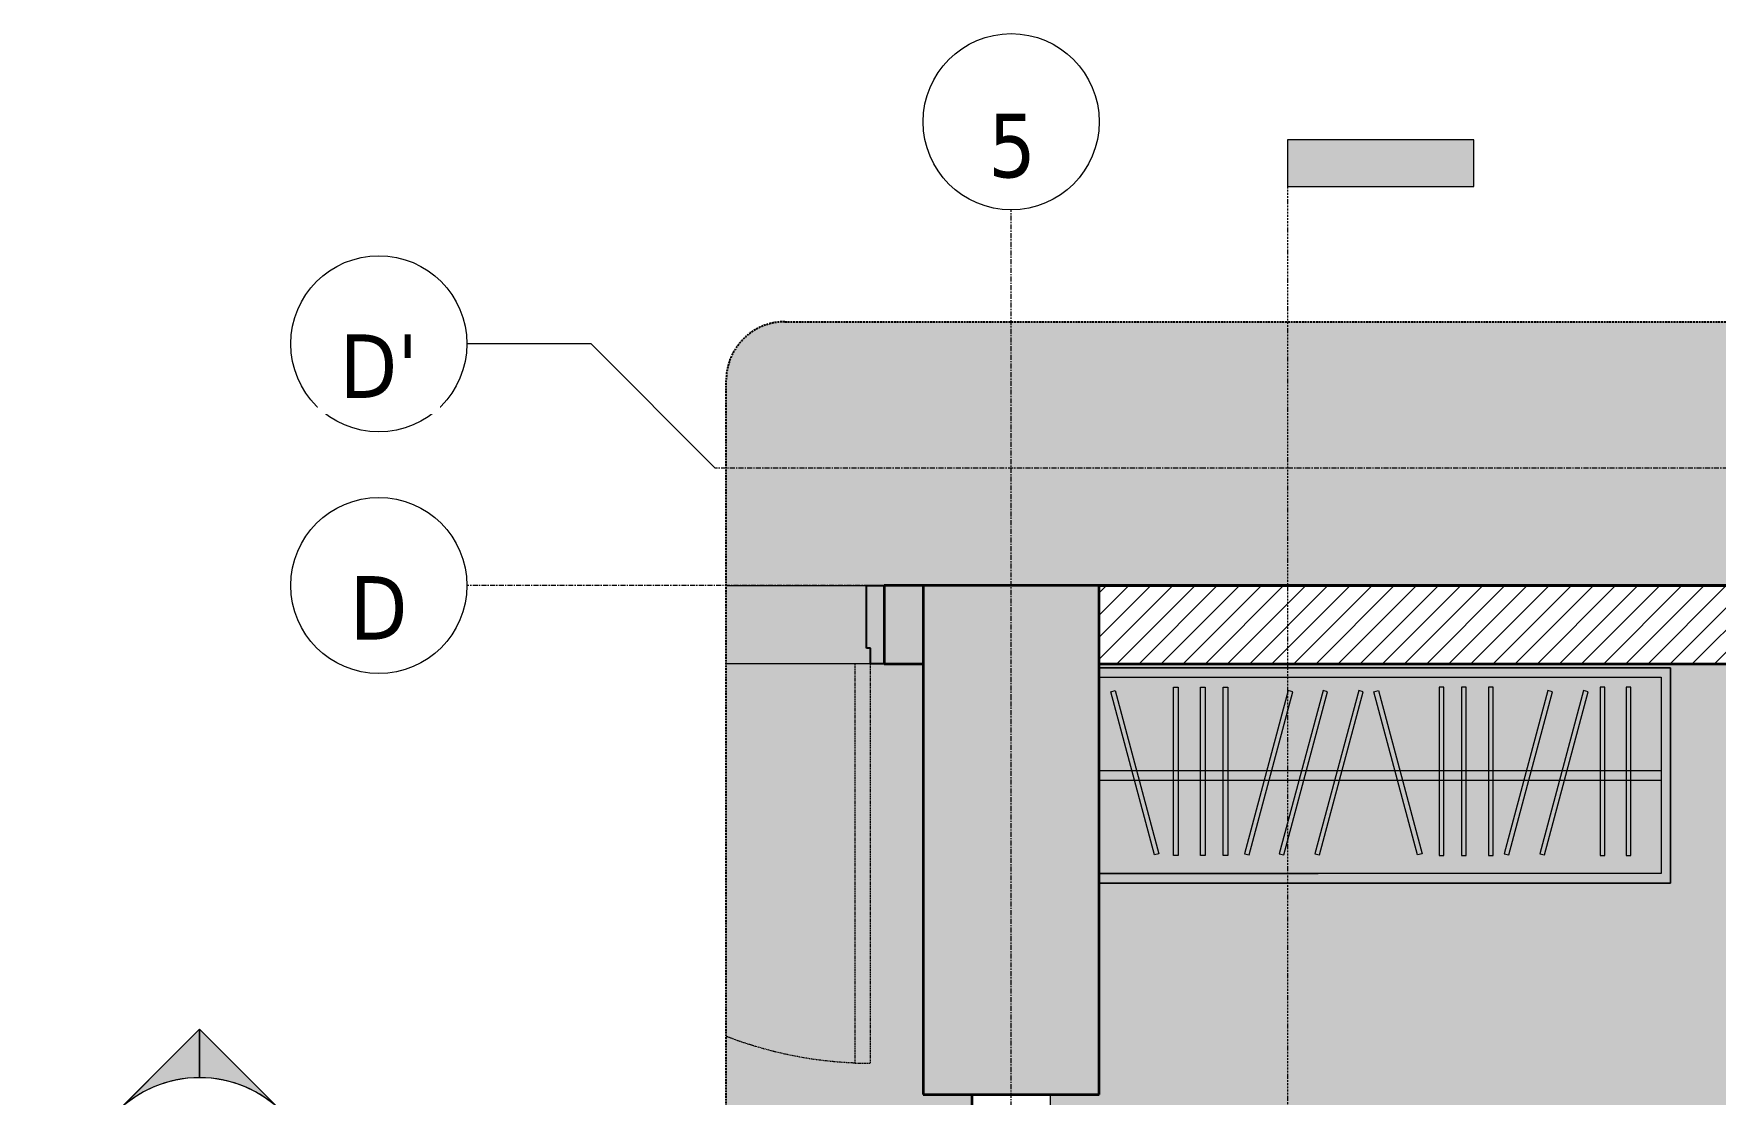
# Model space of a CAD drawing. Header units: millimetres. Extents: x 50254 to 245170, y 481 to 78637.
# Drawn here: x 50254 to 54553, y 32237 to 34947 of the extents above; entities that cross this region are included whole.
import ezdxf

# ---------------------------------------------------------------- set-up
doc = ezdxf.new("R2010")
doc.units = ezdxf.units.MM
for name, pattern in [('Dash - Tight', [4.5, 3, -1.5]), ('Dash Dot 3_16_', [7.9375, 4.7625, -1.5875, 0, -1.5875]), ('Grid Line', [22.225, 12.7, -3.175, 3.175, -3.175]), ('Hidden', [7.14375, 4.7625, -2.38125])]:
    doc.linetypes.add(name, pattern=pattern)
for name, color, linetype, lineweight in [('0-1', 7, 'Continuous', 5), ('A-DETL-GENF-1', 7, 'Continuous', 18), ('A-DETL-GENF-3', 92, 'Dash - Tight', 18), ('A-DETL-GENF-4', 92, 'Hidden', 25), ('A-DETL-GENF-5', 9, 'Continuous', 18), ('A-DETL-MEDM', 33, 'Continuous', 35), ('A-DETL-THIN', 151, 'Continuous', 18), ('A-DOOR', 31, 'Continuous', 18), ('A-DOOR-FRAM', 31, 'Continuous', 25), ('A-FLOR-3', 9, 'Continuous', 18), ('A-WALL', 113, 'Continuous', 18), ('A-WALL-6', 113, 'Continuous', 35), ('A-WALL-PATT-2', 111, 'Continuous', 18), ('G-ANNO-SYMB', 111, 'Continuous', 9), ('G-ANNO-SYMB-1', 111, 'Dash Dot 3_16_', 18), ('I-FURN', 30, 'Continuous', 18), ('I-FURN-2', 253, 'Continuous', 18), ('S-COLS', 52, 'Continuous', 18), ('S-COLS-3', 52, 'Continuous', 5), ('S-GRID', 1, 'Continuous', 9), ('S-GRID-1', 1, 'Grid Line', 9), ('S-GRID-IDEN', 1, 'Continuous', 9)]:
    doc.layers.add(name, color=color, linetype=linetype, lineweight=lineweight)
doc.layers.add('A-DETL-GENF-2', color=7, linetype='Continuous', lineweight=18, transparency=0.2)
doc.styles.add('Tahoma_B', font='tahomabd.ttf', dxfattribs={"height": 162.5})

# ---------------------------------------------------------------- blocks, each defined once
blk = doc.blocks.new('NCV_TKTC_KET CAU_rvt-1-TKCS_CĂN HỘ LOẠI 1 - MẶT BẰNG')
at = {"layer": 'S-COLS-3'}
blk.add_hatch(color=256, dxfattribs=at).paths.add_polyline_path([(52977.6, 32236.9), (52977.5, 32237), (52852.6, 32236.9)])
at = {"layer": 'S-COLS'}
blk.add_line((52527.6, 33336.9), (52527.6, 32237), dxfattribs=at)
blk = doc.blocks.new('TU QUAN AO-SUITE ROOM_3 - TU QUAN AO-SUITE ROOM_3-V5-TKCS_CĂN HỘ LOẠI 1 - MẶT BẰNG')
at = {"layer": 'I-FURN-2'}
for p, q in [((-550, -40), (-550, -1500)), ((-550, -1500), (-550, -40)), ((-550, -40), (-550, -576)), ((-526, -1476), (-526, -40)), ((-526, -40), (-526, -600)), ((-287, -40), (-287, -576)), ((-263, -40), (-263, -576)), ((-24, -40), (-24, -1476)), ((0, -1500), (0, -40)), ((0, -40), (0, -1500)), ((-478.3, -181.1), (-61.3, -69.4)), ((-58.2, -80.9), (-475.2, -192.7)), ((-61.3, -69.4), (-58.2, -80.9)), ((-475.2, -192.7), (-478.3, -181.1)), ((-480.1, -229.7), (-50.1, -229.7)), ((-480.1, -241.7), (-480.1, -229.7)), ((-50.1, -241.7), (-480.1, -241.7)), ((-50.1, -229.7), (-50.1, -241.7)), ((-480.1, -299.2), (-50.1, -299.2)), ((-480.1, -311.2), (-480.1, -299.2)), ((-50.1, -299.2), (-50.1, -311.2)), ((-50.1, -311.2), (-480.1, -311.2)), ((-480.1, -356.4), (-50.1, -356.4)), ((-480.1, -368.4), (-480.1, -356.4)), ((-50.1, -368.4), (-480.1, -368.4)), ((-50.1, -356.4), (-50.1, -368.4)), ((-475.2, -411.5), (-478.3, -423.1)), ((-478.3, -423.1), (-61.3, -534.9)), ((-58.2, -523.3), (-475.2, -411.5)), ((-475.2, -500.3), (-478.3, -511.9)), ((-478.3, -511.9), (-61.3, -623.6)), ((-58.2, -612.1), (-475.2, -500.3)), ((-61.3, -534.9), (-58.2, -523.3)), ((-526, -1476), (-526, -600)), ((-475.2, -591.5), (-478.3, -603.1)), ((-58.2, -703.3), (-475.2, -591.5)), ((-287, -576), (-287, -1476)), ((-263, -576), (-263, -1476)), ((-478.3, -603.1), (-61.3, -714.9)), ((-61.3, -623.6), (-58.2, -612.1)), ((-61.3, -714.9), (-58.2, -703.3)), ((-478.3, -853.9), (-61.3, -742.1)), ((-58.2, -753.7), (-475.2, -865.5)), ((-61.3, -742.1), (-58.2, -753.7)), ((-475.2, -865.5), (-478.3, -853.9)), ((-480.1, -908.6), (-480.1, -920.6)), ((-480.1, -908.6), (-480.1, -920.6)), ((-50.1, -908.6), (-480.1, -908.6)), ((-480.1, -920.6), (-50.1, -920.6)), ((-50.1, -920.6), (-50.1, -908.6)), ((-480.1, -965.8), (-480.1, -977.8)), ((-480.1, -965.8), (-480.1, -977.8)), ((-50.1, -965.8), (-480.1, -965.8)), ((-480.1, -977.8), (-50.1, -977.8)), ((-50.1, -977.8), (-50.1, -965.8)), ((-480.1, -1035.3), (-480.1, -1047.3)), ((-480.1, -1035.3), (-480.1, -1047.3)), ((-50.1, -1035.3), (-480.1, -1035.3)), ((-480.1, -1047.3), (-50.1, -1047.3)), ((-50.1, -1047.3), (-50.1, -1035.3)), ((-475.2, -1075.3), (-478.3, -1086.9)), ((-478.3, -1086.9), (-61.3, -1198.6)), ((-58.2, -1187.1), (-475.2, -1075.3)), ((-475.2, -1166.5), (-478.3, -1178.1)), ((-478.3, -1178.1), (-61.3, -1289.9)), ((-58.2, -1278.3), (-475.2, -1166.5)), ((-61.3, -1198.6), (-58.2, -1187.1)), ((-61.3, -1289.9), (-58.2, -1278.3)), ((-480.1, -1320.5), (-480.1, -1332.5)), ((-480.1, -1320.5), (-480.1, -1332.5)), ((-50.1, -1320.5), (-480.1, -1320.5)), ((-480.1, -1332.5), (-50.1, -1332.5)), ((-50.1, -1332.5), (-50.1, -1320.5)), ((-480.1, -1386.9), (-480.1, -1398.9)), ((-480.1, -1386.9), (-480.1, -1398.9)), ((-50.1, -1386.9), (-480.1, -1386.9)), ((-480.1, -1398.9), (-50.1, -1398.9)), ((-50.1, -1398.9), (-50.1, -1386.9)), ((-550, -1500), (0, -1500)), ((0, -1500), (-550, -1500)), ((-24, -1476), (-526, -1476))]:
    blk.add_line(p, q, dxfattribs=at)
blk = doc.blocks.new('NCV_TKTC_TANG 1_rvt-1-TKCS_CĂN HỘ LOẠI 1 - MẶT BẰNG')
at = {"layer": 'A-FLOR-3'}
blk.add_line((52392.6, 33336.9), (52024, 33336.9), dxfattribs=at)
at = {"layer": 'I-FURN', "rotation": 89.9999999999998}
blk.add_blockref('TU QUAN AO-SUITE ROOM_3 - TU QUAN AO-SUITE ROOM_3-V5-TKCS_CĂN HỘ LOẠI 1 - MẶT BẰNG', (52937.6, 33326.9), dxfattribs=at)
blk = doc.blocks.new('FD_05 - FD_05-1000x2200mm-V1-TKCS_CĂN HỘ LOẠI 1 - MẶT BẰNG')
at = {"layer": 'A-DETL-GENF-3'}
for p, q in [((510, -100), (470, -100)), ((470, -100), (470, -1120)), ((510, -1120), (510, -100)), ((470, -1120), (510, -1120))]:
    blk.add_line(p, q, dxfattribs=at)
blk.add_arc((510, -100), 1020, 248.7925, 267.7525, dxfattribs=at)
at = {"layer": 'A-DOOR-FRAM'}
for p, q in [((500, 100), (545, 100)), ((500, -60), (500, 100)), ((510, -60), (500, -60)), ((510, -100), (510, -60)), ((545, -100), (510, -100))]:
    blk.add_line(p, q, dxfattribs=at)
blk = doc.blocks.new('BORDER VIEW - BORDER VIEW-3457859-TKCS_CĂN HỘ LOẠI 1 - MẶT BẰNG')
at = {"layer": 'A-DETL-GENF-4'}
for p, q in [((150, 11483.8), (9485.3, 11483.8)), ((0, 150), (0, 11333.8))]:
    blk.add_line(p, q, dxfattribs=at)
blk.add_arc((150, 11333.8), 150, 90, 180, dxfattribs=at)
blk = doc.blocks.new('Grid - M_Grid Head - Circle-353313-TKCS_CĂN HỘ LOẠI 1 - MẶT BẰNG')
at = {"layer": 'S-GRID-IDEN'}
blk.add_circle((0, 0), 4.5, dxfattribs=at)
blk = doc.blocks.new('Section - 3_32_ x 3_8_-4701953-TKCS_CĂN HỘ LOẠI 1 - MẶT BẰNG')
at = {"layer": 'G-ANNO-SYMB'}
blk.add_hatch(color=256, dxfattribs=at).paths.add_polyline_path([(0, 9.525), (0, 0), (-2.38125, 0), (-2.38125, 9.525)])
for p, q in [((0, 9.525), (-2.38125, 9.525)), ((-2.38125, 9.525), (-2.38125, 0)), ((0, 0), (0, 9.525)), ((-2.38125, 0), (0, 0))]:
    blk.add_line(p, q, dxfattribs=at)
blk = doc.blocks.new('Section - M_Section Head - Filled-352373-TKCS_CĂN HỘ LOẠI 1 - MẶT BẰNG')
at = {"layer": 'G-ANNO-SYMB'}
h = blk.add_hatch(color=256, dxfattribs=at)
edge = h.paths.add_edge_path()
edge.add_line((-6, 8.485), (-6, 6))
edge.add_arc((-6, 0), 6, 90, 135)
edge.add_line((-10.243, 4.243), (-6, 8.485))
h = blk.add_hatch(color=256, dxfattribs=at)
edge = h.paths.add_edge_path()
edge.add_line((-6, 8.485), (-1.757, 4.243))
edge.add_arc((-6, 0), 6, 45, 90)
edge.add_line((-6, 6), (-6, 8.485))
h = blk.add_hatch(color=256, dxfattribs=at)
edge = h.paths.add_edge_path()
edge.add_line((-14.485, 0), (-10.243, 4.243))
edge.add_arc((-6, 0), 6, 135, 180)
edge.add_line((-12, 0), (-14.485, 0))
h = blk.add_hatch(color=256, dxfattribs=at)
edge = h.paths.add_edge_path()
edge.add_line((2.485, 0), (0, 0))
edge.add_arc((-6, 0), 6, 360, 405)
edge.add_line((-1.757, 4.243), (2.485, 0))
for p, q in [((-6, 8.485), (-14.485, 0)), ((-6, 8.485), (-10.243, 4.243)), ((-6, 8.485), (2.485, 0)), ((-6, 6), (-6, 8.485)), ((-6, 8.485), (-6, 6)), ((-1.757, 4.243), (-6, 8.485)), ((-10.243, 4.243), (-14.485, 0)), ((2.485, 0), (-1.757, 4.243)), ((-14.485, 0), (-12, 0)), ((0, 0), (2.485, 0)), ((-12, 0), (-14.485, 0)), ((0, 0), (2.485, 0))]:
    blk.add_line(p, q, dxfattribs=at)
for start, end in [(360, 180), (90, 135), (45, 90), (135, 180), (360, 45), (180, 360)]:
    blk.add_arc((-6, 0), 6, start, end, dxfattribs=at)

msp = doc.modelspace()

# ---------------------------------------------------------------- hatches: boundary and pattern name
at = {"layer": 'A-DETL-GENF-1'}
msp.add_hatch(color=256, dxfattribs=at).paths.add_polyline_path([(55754.6, 28936.9), (55852.6, 28936.9), (55852.6, 33336.9), (52977.6, 33336.9), (52977.6, 32236.9), (52852.6, 32236.9), (52852.6, 28936.9), (55714.6, 28936.9)])
at = {"layer": 'A-DETL-GENF-2'}
h = msp.add_hatch(color=256, dxfattribs=at)
h.paths.add_polyline_path([(54313.5, 22726.9), (61509.2, 22726.9), (61548, 22732), (61584.2, 22747), (61615.3, 22770.9), (61639.1, 22801.9), (61654.1, 22838.1), (61659.2, 22876.9), (61659.2, 34060.7), (61654.1, 34099.5), (61639.1, 34135.7), (61615.3, 34166.8), (61584.2, 34190.6), (61548, 34205.6), (61509.2, 34210.7), (52174, 34210.7), (52135.1, 34205.6), (52099, 34190.6), (52067.9, 34166.8), (52044, 34135.7), (52029.1, 34099.5), (52024, 34060.7), (52024, 22876.9), (52029.1, 22838.1), (52044, 22801.9), (52067.9, 22770.9), (52099, 22747), (52135.1, 22732), (52174, 22726.9), (52927.6, 22726.9)])
h.paths.add_polyline_path([(52920.5, 23335.3), (52725.9, 23335.3), (52725.9, 24536.9), (52552.6, 24536.9), (52552.6, 25536.9), (52652.6, 25536.9), (52652.6, 32236.9), (52527.6, 32237), (52527.8, 33537), (61177.6, 33536.9), (61177.5, 32236.9), (61052.5, 32237), (61052.6, 25536.9), (61152.6, 25536.9), (61152.6, 25342.2), (61156, 25341.8), (61167.6, 25337), (61177.6, 25329.3), (61186, 25317.8), (61190.2, 25307), (61191.8, 25295.3), (61190.1, 25282.8), (61185.3, 25271.1), (61177.7, 25261.2), (61166.2, 25252.9), (61155.3, 25248.6), (61152.6, 25248.3), (61152.6, 24536.9), (61126, 24536.9), (61126, 23536.9), (61127.6, 23536.9), (61127.6, 23336.9), (57652.6, 23337.4), (57652.6, 24536.9), (52925.9, 24536.4), (52925.9, 23536.9), (52927.6, 23536.9), (52927.6, 23336.9), (52925.9, 23336.9), (52925.9, 23335.3)])
h.paths.add_polyline_path([(61152.6, 25251.4), (61156.1, 25252.1), (61167.7, 25257.5), (61175.5, 25263.5), (61182.6, 25272.8), (61187.1, 25283.7), (61188.6, 25295.3), (61186.7, 25307.8), (61181.3, 25319.4), (61175.4, 25327.1), (61166.1, 25334.3), (61155.2, 25338.7), (61152.6, 25338.7), (61152.6, 25251.8)])
at = {"layer": 'A-DETL-GENF-5'}
h = msp.add_hatch(dxfattribs=at)
h.set_pattern_fill('FP_2', color=256, style=0, pattern_type=2)
h.set_pattern_definition([(50, (0, 0), (364.3679, -31.8783), [38.1, -419.1]), (355, (0, 0), (-70.4859, 382.1133), [30.48, -335.28]), (100.451, (30.36, -2.66), (293.885, 350.2334), [32.38, -356.18]), (46.184, (0, 101.6), (542.1585, -84.0858), [57.15, -628.65]), (96.636, (45.2, 94.6), (474.805, 494.8554), [48.57, -534.27]), (351.184, (0, 101.6), (474.81, 494.85), [45.72, -502.92]), (21, (50.8, 76.2), (303.2285, -204.5305), [38.1, -419.1]), (326, (50.8, 76.2), (123.6039, 368.376), [30.48, -335.28]), (71.451, (76.07, 59.16), (426.8341, 163.8427), [32.38, -356.18]), (37.5, (0, 0), (6.17665, 169.11015), [3.353, -327.863, 3.353, -337.007, -336.55]), (37.5, (0, 0), (6.17665, 169.11015), [-671.576, 3.353, -333.197]), (7.5, (0, 0), (133.63888, 200.3615), [3.353, -190.703, 3.353, -320.243, -128.27]), (7.5, (0, 0), (133.63888, 200.3615), [-517.652, 3.353, -124.917]), (327.5, (-113.28, 0), (271.18182, -11.45836), [3.353, -123.647, 3.353, -392.887, -525.78]), (327.5, (-113.28, 0), (271.18182, -11.45836), [-523.24, 3.353, -522.427]), (317.5, (-164.08, 0), (296.2585, 50.85285), [3.353, -161.747, 3.353, -259.791, -373.38]), (317.5, (-164.08, 0), (296.2585, 50.85285), [-428.244, 3.353, -370.027]), (45, (0, 0), (-125.7236, 125.7236), []), (45, (0, 190.5), (-125.7236, 125.7236), [])])
h.paths.add_polyline_path([(61126, 23336.9), (61127.6, 23337.4), (61127.6, 23536.9), (60927.6, 23536.9), (60927.6, 23336.9)])
h.paths.add_polyline_path([(52927.6, 23336.9), (52927.6, 23536.9), (52727.6, 23536.9), (52727.6, 23336.9), (52925.9, 23336.9)])
h.paths.add_polyline_path([(57852.6, 23339), (57852.6, 23536.9), (57652.6, 23536.9), (57652.6, 23339), (57757, 23339)])
h.paths.add_polyline_path([(61052.6, 24536.9), (61152.6, 24536.9), (61152.6, 25536.9), (60752.6, 25536.9), (60752.6, 24536.9), (60927.6, 24536.9)])
h.paths.add_polyline_path([(52852.6, 24536.9), (52952.6, 24536.9), (52952.6, 25536.9), (52552.6, 25536.9), (52552.6, 24536.9), (52727.6, 24536.9)])
h.paths.add_polyline_path([(54252.5, 24536.9), (54252.5, 24736.9), (54052.6, 24736.9), (54052.6, 24536.9), (54152.6, 24536.9)])
h.paths.add_polyline_path([(57852.6, 24537.4), (57852.6, 24737.4), (57652.6, 24736.9), (57652.6, 24537.4), (57752.6, 24537.4)])
h.paths.add_polyline_path([(57752.6, 27736.9), (57852.6, 27736.9), (57852.6, 27836.9), (57654.2, 27836.9), (57654.2, 27736.9)])
h.paths.add_polyline_path([(54252.6, 27736.9), (54252.6, 27836.9), (54052.6, 27836.9), (54052.6, 27736.9), (54152.6, 27736.9)])
h.paths.add_polyline_path([(54452.6, 28836.9), (54552.6, 28836.9), (54552.6, 28936.9), (54352.6, 28936.9), (54352.6, 28836.9), (54361.1, 28836.9)])
h.paths.add_polyline_path([(52852.6, 28836.9), (52852.6, 29036.9), (52652.6, 29036.9), (52652.6, 28836.9)])
h.paths.add_polyline_path([(61052.5, 28836.9), (61052.6, 28836.9), (61052.5, 29036.9), (60852.6, 29036.9), (60852.6, 28836.9)])
h.paths.add_polyline_path([(57652.6, 28836.9), (57852.6, 28836.9), (57852.6, 28936.9), (57652.6, 28936.9), (57652.6, 28848.1)])
h.paths.add_polyline_path([(57752.6, 31236.9), (57852.6, 31236.9), (57852.6, 31336.9), (57652.6, 31336.9), (57652.6, 31236.9), (57747.6, 31236.9)])
h.paths.add_polyline_path([(61152.6, 32237), (61177.6, 32237), (61177.6, 33537), (60727.6, 33536.9), (60727.6, 32237), (61052.6, 32237)])
h.paths.add_polyline_path([(52527.6, 32237), (52977.6, 32237), (52977.6, 33537), (52527.6, 33536.9), (52527.6, 32237)])
h.paths.add_polyline_path([(56452.6, 33336.9), (56652.6, 33336.9), (56652.6, 33536.9), (56452.6, 33536.9)])
at = {"layer": 'A-WALL-PATT-2'}
h = msp.add_hatch(dxfattribs=at)
h.set_pattern_fill('FP_1', color=256, style=0, pattern_type=2)
h.set_pattern_definition([(45, (0, 0), (-28.284271, 28.284271), [])])
h.paths.add_polyline_path([(55852.6, 33336.9), (56452.6, 33336.9), (56452.6, 33536.9), (52977.6, 33536.9), (52977.6, 33336.9), (55852.6, 33336.9)])
h.paths.add_polyline_path([(59300.6, 33336.9), (59537.6, 33336.9), (59537.6, 33536.9), (56652.6, 33536.9), (56652.6, 33336.9), (58456.9, 33336.9)])
h.paths.add_polyline_path([(60727.6, 33336.9), (60727.6, 33536.9), (60627.6, 33536.9), (60627.6, 33336.9)])

# ---------------------------------------------------------------- linework, layer by layer
at = {"layer": 'A-DETL-MEDM'}
for p, q in [((52527.6, 33537), (52527.6, 32237)), ((52977.6, 33537), (52527.6, 33537)), ((52977.5, 33536.9), (56452.6, 33536.9)), ((52977.6, 32237), (52977.6, 33537)), ((52527.6, 32237), (52977.6, 32237)), ((52652.6, 29036.9), (52652.6, 32237))]:
    msp.add_line(p, q, dxfattribs=at)
at = {"layer": 'A-DETL-THIN'}
for p, q in [((55852.6, 33336.9), (52977.6, 33336.9)), ((52852.6, 32237), (52852.6, 29036.9))]:
    msp.add_line(p, q, dxfattribs=at)
at = {"layer": 'A-WALL'}
for p, q in [((52024, 33536.9), (52382.6, 33536.9)), ((52392.6, 33336.9), (52024, 33336.9))]:
    msp.add_line(p, q, dxfattribs=at)
at = {"layer": 'A-WALL-6'}
for p, q in [((52527.6, 33536.9), (52427.6, 33536.9)), ((52427.6, 33536.9), (52427.6, 33336.9)), ((59537.6, 33536.9), (52977.5, 33536.9)), ((52427.6, 33336.9), (52527.6, 33336.9)), ((52977.6, 33336.9), (56452.6, 33336.9))]:
    msp.add_line(p, q, dxfattribs=at)
at = {"layer": 'G-ANNO-SYMB-1'}
msp.add_line((53459.2, 34556), (53459.2, 21918.9), dxfattribs=at)
at = {"layer": 'S-GRID'}
for p, q in [((51678.7, 34154.4), (51361.2, 34154.4)), ((51996.2, 33836.9), (51678.7, 34154.4))]:
    msp.add_line(p, q, dxfattribs=at)
at = {"layer": 'S-GRID-1'}
for p, q in [((52752.6, 33246.7), (52752.6, 34496.7)), ((53246.2, 33836.9), (51996.2, 33836.9)), ((60406.9, 33836.9), (53246.2, 33836.9)), ((52611.2, 33536.9), (51361.2, 33536.9)), ((61041.9, 33536.9), (52611.2, 33536.9)), ((52752.6, 23249.2), (52752.6, 33246.7))]:
    msp.add_line(p, q, dxfattribs=at)

# ---------------------------------------------------------------- block references
at = {"layer": '0-1'}
for name in ['NCV_TKTC_KET CAU_rvt-1-TKCS_CĂN HỘ LOẠI 1 - MẶT BẰNG', 'NCV_TKTC_TANG 1_rvt-1-TKCS_CĂN HỘ LOẠI 1 - MẶT BẰNG']:
    msp.add_blockref(name, (0, 0), dxfattribs=at)
at = {"layer": 'A-DETL-GENF-3'}
msp.add_blockref('BORDER VIEW - BORDER VIEW-3457859-TKCS_CĂN HỘ LOẠI 1 - MẶT BẰNG', (52024, 22726.9), dxfattribs=at)
at = {"layer": 'A-DOOR'}
msp.add_blockref('FD_05 - FD_05-1000x2200mm-V1-TKCS_CĂN HỘ LOẠI 1 - MẶT BẰNG', (51882.6, 33436.9), dxfattribs=at)
at = {"layer": 'G-ANNO-SYMB', "xscale": 49.99999999999998, "yscale": 49.99999999999998, "zscale": 49.99999999999998, "rotation": 269.9999999999996}
msp.add_blockref('Section - 3_32_ x 3_8_-4701953-TKCS_CĂN HỘ LOẠI 1 - MẶT BẰNG', (53459.2, 34556), dxfattribs=at)
at = {"layer": 'G-ANNO-SYMB', "xscale": 49.99999999999998, "yscale": 49.99999999999998, "zscale": 49.99999999999998}
msp.add_blockref('Section - M_Section Head - Filled-352373-TKCS_CĂN HỘ LOẠI 1 - MẶT BẰNG', (50978, 31979.6), dxfattribs=at)
at = {"layer": 'S-GRID-IDEN', "xscale": 49.99999999999998, "yscale": 49.99999999999998, "zscale": 49.99999999999998}
msp.add_blockref('Grid - M_Grid Head - Circle-353313-TKCS_CĂN HỘ LOẠI 1 - MẶT BẰNG', (52752.6, 34721.7), dxfattribs=at)
at = {"layer": 'S-GRID-IDEN', "xscale": 49.99999999999998, "yscale": 49.99999999999998, "zscale": 49.99999999999998, "rotation": 89.9999999999998}
for p in [(51136.2, 34154.4), (51136.2, 33536.9)]:
    msp.add_blockref('Grid - M_Grid Head - Circle-353313-TKCS_CĂN HỘ LOẠI 1 - MẶT BẰNG', p, dxfattribs=at)

# ---------------------------------------------------------------- next in the draw order: texts
at = {"layer": 'S-GRID-IDEN', "char_height": 162.5, "attachment_point": 5, "line_spacing_factor": 0.996129, "style": 'Tahoma_B', "bg_fill": 3, "box_fill_scale": 1.25, "bg_fill_color": 256, "bg_fill_true_color": 13158600, "bg_fill_transparency": 0}
for s, insert, width in [('\\pt634.99962,1269.99925,1905.0005,2540.00013,3174.99975,3809.99937,4445.00062,5080.00025,5714.99987,6349.9995,6985.00075,7620.00037,8255,8889.99962,9524.99925,10160.0005,10795.00013,11429.99975,12064.99938,12700.00063,13335.00025,13969.99988,14604.9995,15240.00075,15875.00038,16510,17144.99963,17779.99925,18415.0005,19050.00013,19684.99975,20319.99938;5', (52754.9, 34659.3), 145.5), ("\\pt634.99962,1269.99925,1905.0005,2540.00013,3174.99975,3809.99937,4445.00062,5080.00025,5714.99987,6349.9995,6985.00075,7620.00037,8255,8889.99962,9524.99925,10160.0005,10795.00013,11429.99975,12064.99938,12700.00063,13335.00025,13969.99988,14604.9995,15240.00075,15875.00038,16510,17144.99963,17779.99925,18415.0005,19050.00013,19684.99975,20319.99938;D'", (51136, 34097.2), 231.5), ('\\pt634.99962,1269.99925,1905.0005,2540.00013,3174.99975,3809.99937,4445.00062,5080.00025,5714.99987,6349.9995,6985.00075,7620.00037,8255,8889.99962,9524.99925,10160.0005,10795.00013,11429.99975,12064.99938,12700.00063,13335.00025,13969.99988,14604.9995,15240.00075,15875.00038,16510,17144.99963,17779.99925,18415.0005,19050.00013,19684.99975,20319.99938;D', (51135.7, 33479.7), 172)]:
    msp.add_mtext(s, dxfattribs=dict(at, insert=insert, width=width))

doc.saveas('drawing.dxf')
